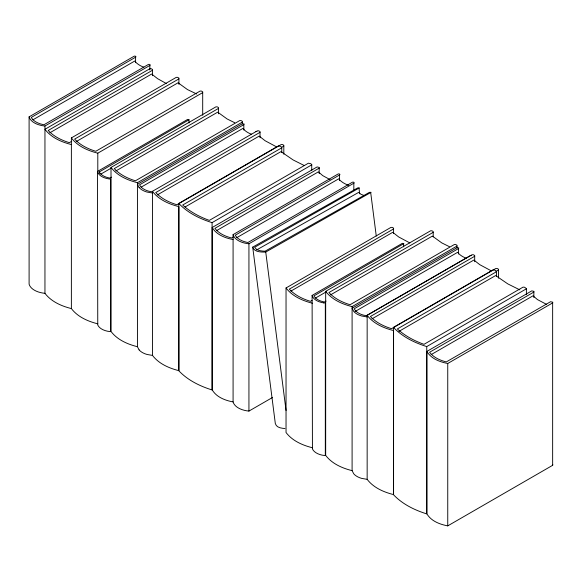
<?xml version="1.0" encoding="UTF-8"?>
<svg xmlns="http://www.w3.org/2000/svg" width="582" height="582" viewBox="0 0 582 582"><rect width="100%" height="100%" fill="white"/><g stroke="black" fill="none" stroke-linecap="round" stroke-linejoin="round"><path stroke-width="0.87" d="M281.768 147.813L280.859 146.417L278.436 145.893L178.79 203.424L178.79 370.741C187.702 380.213 199.808 386.121 212.081 389.962L212.081 222.644L311.887 164.764L310.817 163.717L308.402 163.193L209.331 220.389C199.662 216.89 190.307 212.008 182.697 205.01L281.768 147.813L281.768 152.36M496.431 271.75L495.522 270.354L493.107 269.83L393.454 327.36L393.454 494.678C402.366 504.143 414.471 510.058 426.744 513.899L426.744 346.581L526.55 288.701L524.549 287.232L523.065 287.13L423.994 344.326C414.326 340.826 404.97 335.945 397.361 328.946L496.431 271.75L496.431 276.297M71.702 141.31L69.345 142.663C61.539 140.262 53.828 136.53 48.211 130.463L152.491 70.255L152.52 69.476L151.196 68.712L149.85 68.727L44.952 129.291C51.274 137.643 61.466 142.066 71.375 144.547M71.375 137.919C77.697 146.271 87.889 150.694 97.798 153.175L202.696 92.611L202.725 91.832L201.401 91.068L200.055 91.083L95.768 151.291C87.962 148.89 80.251 145.158 74.634 139.091L178.914 78.883L178.943 78.104L177.619 77.341L176.273 77.355L71.375 137.919L71.375 308.576C77.697 316.928 87.889 321.351 97.798 323.832M111.009 167.427C117.331 175.779 127.523 180.202 137.432 182.683L242.33 122.118L242.352 121.34L241.035 120.576L239.689 120.598L135.402 180.806C127.596 178.398 119.885 174.665 114.268 168.598L218.548 108.39L218.577 107.612L217.253 106.848L215.907 106.862L111.009 167.427L111.009 331.464C117.331 339.808 127.523 344.238 137.432 346.712L139.091 349.884M281.462 147.428L283.812 146.067L283.841 145.289L282.517 144.532L281.171 144.547L176.884 204.755C169.078 202.347 161.367 198.615 155.75 192.547L260.03 132.34L260.059 131.561L258.735 130.797L257.389 130.812L151.596 191.791L148.592 191.143A17.285 9.981 0 0 1 140.677 186.575L139.549 184.836L243.836 124.628L244.149 124.017L242.33 123.762L137.432 184.319L139.091 187.491M312.003 300.436L310.432 301.338C302.625 298.937 294.914 295.205 289.298 289.138L393.578 228.93L393.607 228.151L392.283 227.387L390.937 227.402L286.038 287.966L286.038 432.513C292.36 440.865 302.56 445.288 312.461 447.769M325.673 291.364C331.995 299.715 342.187 304.139 352.095 306.619L456.994 246.055L457.023 245.277L455.699 244.513L454.353 244.527L350.066 304.735C342.26 302.334 334.548 298.602 328.932 292.535L433.212 232.327L433.241 231.549L431.917 230.785L430.571 230.799L325.673 291.364L325.673 455.393C331.995 463.745 342.187 468.168 352.095 470.649L353.754 473.821A17.285 9.981 0 0 0 361.669 478.389L367.155 479.342C373.477 487.694 383.676 492.125 393.578 494.598L393.578 330.569C383.676 328.088 373.477 323.665 367.155 315.313L472.053 254.749L473.399 254.734L474.723 255.498L474.694 256.276L370.414 316.484C376.03 322.552 383.742 326.284 391.548 328.685L495.835 268.477L497.181 268.462L498.505 269.226L498.476 270.004L496.126 271.365M233.178 237.078L231.607 237.987C225.35 236.387 218.948 233.578 214.911 228.348L319.191 168.14L319.358 167.441L317.103 166.932L212.204 227.497L212.204 389.889C216.475 397.193 225.161 400.431 233.084 401.936A19.082 11.014 0 0 0 248.936 411.088L272.42 397.535M426.875 351.426C431.138 358.738 439.825 361.975 447.747 363.481L552.645 302.916L552.805 302.218L550.557 301.716L446.27 361.924C440.014 360.323 433.612 357.515 429.574 352.277L533.854 292.069L534.021 291.371L531.766 290.869L426.875 351.426L426.875 513.819C431.138 521.13 439.825 524.367 447.747 525.873L552.645 465.309L552.805 464.611M99.289 173.472L99.289 171.952L189.23 119.637L187.651 119.405L97.441 171.486L97.761 324.989A15.503 8.948 0 0 0 107.401 331.202L110.653 331.667L110.653 179.118L109.001 178.929A15.518 8.956 0 0 1 97.754 172.439L97.441 171.486M326.095 301.076L324.523 301.985L323.432 301.789A15.474 8.934 0 0 1 314.287 296.514L313.953 295.882L403.893 243.574L402.315 243.341L312.105 295.423L312.432 448.926A15.503 8.948 0 0 0 322.064 455.131L325.316 455.604L325.316 303.055L323.665 302.866M471.609 255.345L470.547 255.52L366.267 315.728L363.255 315.08A17.285 9.981 0 0 1 355.34 310.512L354.212 308.773L458.5 248.565L458.812 247.954L456.994 247.699L352.095 308.256L353.754 311.428A17.285 9.981 0 0 0 361.669 315.997L367.155 316.95M252.712 247.124C254.37 252.29 261.289 252.13 265.741 252.042L371.09 192.322L369.425 192.344L265.05 251.206C261.398 251.068 256.698 250.762 254.625 247.27L359.363 187.899L357.697 187.913L252.712 247.124L275.322 423.572C276.341 427.639 281.426 428.265 284.94 428.534M71.375 308.576C61.466 306.096 51.274 301.672 44.952 293.321A19.082 11.014 0 0 1 29.1 284.169L29.1 116.858L133.998 56.294A1.12 0.647 0 0 1 135.584 56.294A1.12 0.647 0 0 1 135.584 57.211L135.584 62.667M135.584 57.211L31.297 117.419L31.719 118.161A19.082 11.014 0 0 0 42.69 124.497L43.977 124.737L148.265 64.529A1.12 0.647 0 0 1 149.85 64.529A1.12 0.647 0 0 1 149.85 65.446L149.85 69.993M32.868 119.856L134.748 61.037A24.553 14.172 0 0 0 143.849 67.243M29.1 116.858A19.082 11.014 0 0 0 44.952 126.01L149.85 65.446M49.776 132.834L151.662 74.016L157.569 78.657L166.336 83.532M76.198 141.601L178.085 82.775L187.455 89.57L196.767 94.022M100.861 174.091L111.097 168.183M115.833 170.977L217.719 112.151L227.089 118.946L234.764 122.758M111.431 177.139L109.853 178.048L108.769 177.852A15.474 8.934 0 0 1 99.624 172.578L99.289 171.952M141.12 187.178L243 128.36L244.295 129.873A22.203 12.819 0 0 0 251.606 134.275M157.315 194.926L259.201 136.101L265.108 140.742L276.246 146.708M185.054 206.996L280.975 151.618L293.153 159.963L304.313 165.572M216.475 230.69L318.361 171.865L322.799 175.662L330.089 179.634M233.084 401.936L233.084 234.626L337.982 174.062A1.12 0.647 0 0 1 339.568 174.062A1.12 0.647 0 0 1 339.568 174.978L339.568 180.435M339.568 174.978L235.281 235.186L235.703 235.928A19.082 11.014 0 0 0 246.673 242.265L247.961 242.505L352.248 182.297A1.12 0.647 0 0 1 353.834 182.297A1.12 0.647 0 0 1 353.834 183.214L353.834 190.489M236.845 237.623L338.731 178.805A24.553 14.172 0 0 0 348.691 185.323M233.084 234.626A19.082 11.014 0 0 0 248.936 243.778L353.834 183.214M290.862 291.124L392.748 232.298L398.655 236.939L409.793 242.905M315.524 298.028L326.546 291.662M330.496 294.907L432.382 236.088L441.753 242.883L449.428 246.695M354.998 311.566L457.67 252.297L458.958 253.803A22.203 12.819 0 0 0 466.269 258.212M371.978 318.863L473.864 260.038L479.772 264.679L490.91 270.645M398.932 331.384L495.638 275.555L507.817 283.9L519.799 289.865M431.138 354.62L533.025 295.802L537.47 299.599L546.353 304.262M256.662 249.911L358.621 192.409L360.993 194.308L364.536 195.647M255.884 131.583L256.946 131.408M152.491 193.02L147.006 192.06A17.285 9.981 0 0 1 139.091 187.491M152.491 355.413L152.491 191.376C158.813 199.728 169.013 204.151 178.914 206.632L178.914 370.669C169.013 368.188 158.813 363.765 152.491 355.413L147.006 354.453A17.285 9.981 0 0 1 139.091 349.884M233.084 239.544C225.161 238.038 216.475 234.801 212.204 227.497M312.461 303.222C302.56 300.741 292.36 296.318 286.038 287.966M212.081 222.644C199.808 218.81 187.702 212.896 178.79 203.424M426.744 346.581C414.471 342.74 402.366 336.833 393.454 327.36M312.105 295.423L312.432 296.376A15.518 8.956 0 0 0 323.665 302.866M370.727 192.838L376.263 236.045M358.999 188.408L359.691 193.813M265.741 252.042L286.046 410.485M552.645 302.916L552.645 465.309M533.854 292.069L533.854 297.518M526.397 289.05L526.397 294.507M498.476 270.004L498.476 278.16M474.694 256.276L474.694 261.711M458.5 248.565L458.5 254.007M456.994 246.055L456.994 247.867M447.747 363.481L447.747 525.873M433.212 232.327L433.212 236.859M403.639 244.105L403.639 246.826M393.578 228.93L393.578 233.477M367.155 315.313L367.155 479.342M352.095 306.619L352.095 470.649M319.191 168.14L319.191 173.582M311.734 165.113L311.734 170.57M283.812 146.067L283.812 154.23M260.03 132.34L260.03 137.781M248.936 243.778L248.936 411.088M243.836 124.628L243.836 130.07M242.33 122.118L242.33 123.93M218.548 108.39L218.548 113.825M202.696 92.611L202.696 115.301M188.968 120.168L188.968 122.897M178.914 78.883L178.914 84.325M152.491 70.255L152.491 75.689M137.432 182.683L137.432 346.712M97.798 153.175L97.798 172.236M44.952 126.01L44.952 293.321"/></g></svg>
